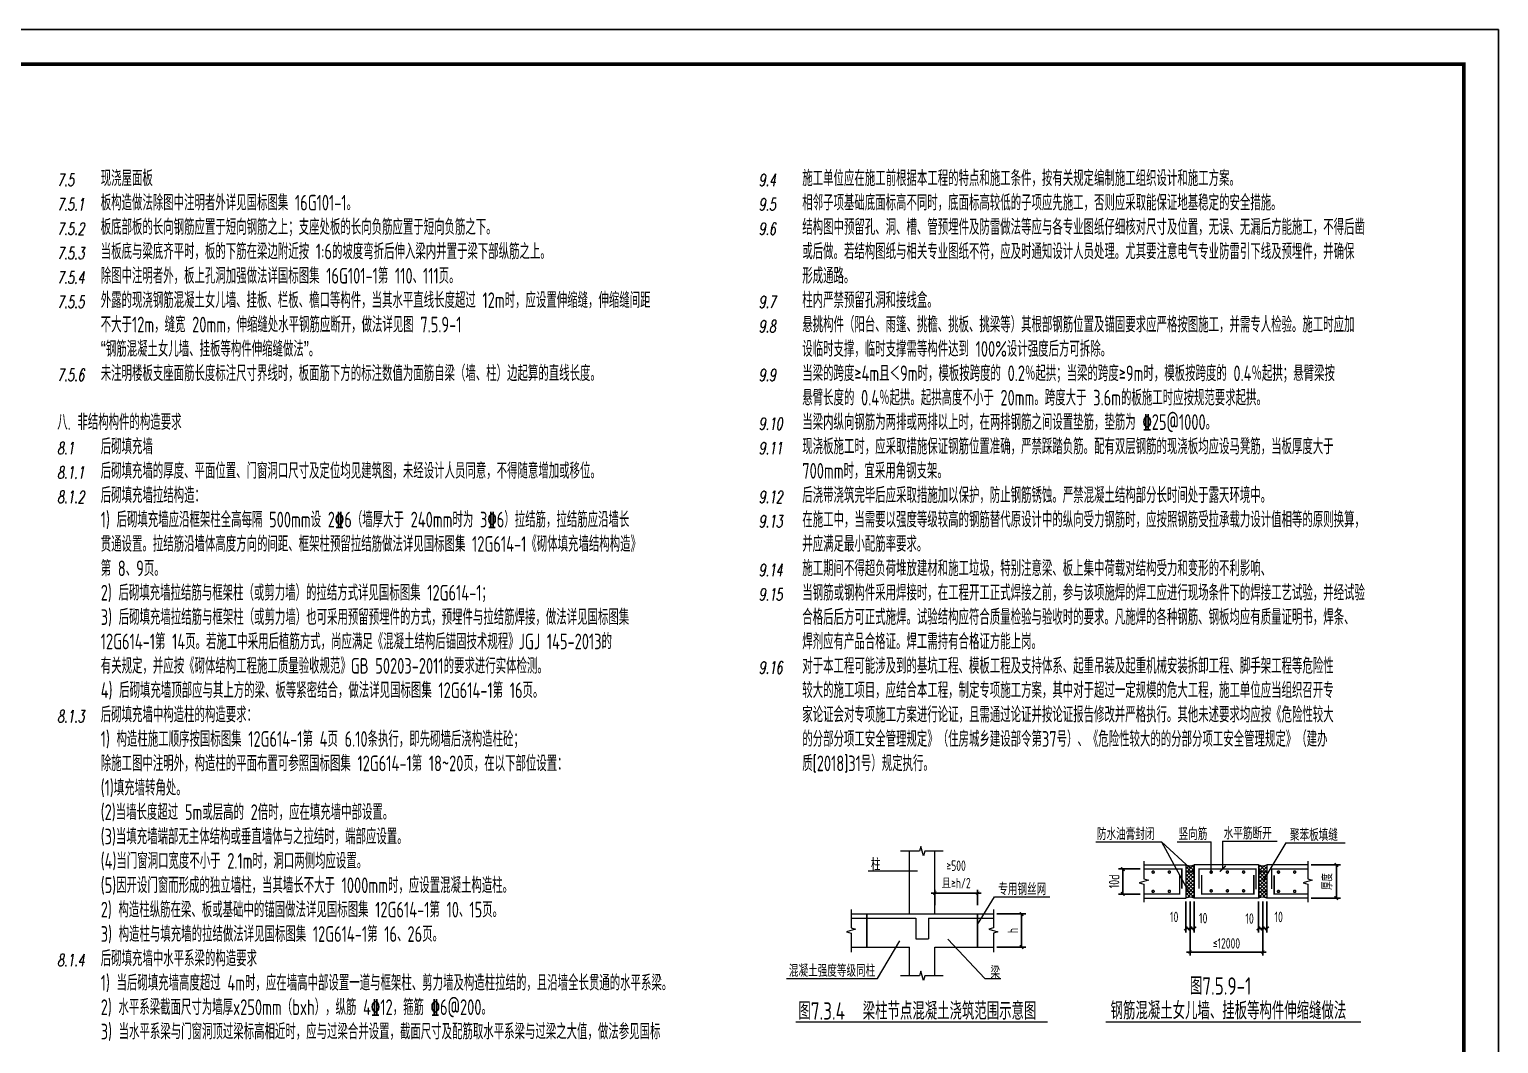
# Model space of a CAD drawing. Extents: x -14715 to 4269, y -24538 to -12228.
# Drawn here: x -14085.8 to -13663.8, y -24234.8 to -23943.6 of the extents above; entities that cross this region are included whole.
import ezdxf

# ---------------------------------------------------------------- set-up
doc = ezdxf.new("R2010")
doc.units = 0
doc.header["$LTSCALE"] = 2000
doc.header["$MEASUREMENT"] = 0
doc.layers.get('0').update_dxf_attribs({"linetype": 'CONTINUOUS'})
doc.layers.get('DEFPOINTS').update_dxf_attribs({"linetype": 'CONTINUOUS'})
for name, color, linetype, lineweight in [('SM-0-文字', 4, 'CONTINUOUS', 15), ('SM-0-标注', 3, 'CONTINUOUS', 15), ('SM-0-轮廓', 111, 'CONTINUOUS', 20), ('SM-0-钢筋', 1, 'CONTINUOUS', 35), ('SM-6大样-填充', 8, 'CONTINUOUS', 15), ('SM001', 7, 'CONTINUOUS', 15)]:
    doc.layers.add(name, color=color, linetype=linetype, lineweight=lineweight)
doc.styles.add('GBHZ', font='gbenor.shx', dxfattribs={"width": 0.8, "bigfont": 'gbcbig.shx'})
doc.styles.add('SM001', font='tssdeng.shx', dxfattribs={"width": 0.7, "bigfont": 'tssdchn.shx'})
doc.styles.add('SM002', font='romand.shx')
doc.styles.add('TSSD_Rein', font='Tssdeng.shx', dxfattribs={"width": 0.7, "bigfont": 'hztxt.shx'})
doc.dimstyles.new('TSSD_100_1', dxfattribs={"dimtxt": 3, "dimasz": 1, "dimexe": 1, "dimexo": 2.5, "dimgap": 1, "dimtad": 1, "dimdec": 0, "dimlfac": 100, "dimzin": 0, "dimdsep": 46, "dimtxsty": 'GBHZ', "dimblk": 'ARCHTICK', "dimcen": 0, "dimdle": 1, "dimclrt": 7, "dimadec": 0, "dimazin": 0, "dimtfac": 1, "dimtdec": 0, "dimtix": 1, "dimtmove": 2, "dimatfit": 3, "dimfxl": 0, "dimtolj": 1, "dimtzin": 0, "dimarcsym": 0})
doc.dimstyles.new('Y', dxfattribs={"dimscale": 0, "dimtxt": 3, "dimasz": 0.01, "dimexe": 1.2, "dimexo": 1, "dimgap": 1, "dimtad": 1, "dimdec": 0, "dimlfac": 100, "dimzin": 0, "dimdsep": 46, "dimtxsty": 'GBHZ', "dimblk1": 'DX', "dimblk2": 'DX', "dimsah": 1, "dimcen": 0.09, "dimdle": 1, "dimadec": 0, "dimazin": 0, "dimtfac": 1, "dimtdec": 0, "dimtix": 1, "dimtmove": 2, "dimatfit": 3, "dimldrblk": 'DX', "dimfxl": 0, "dimtolj": 1, "dimtzin": 0, "dimarcsym": 0})
pattern_1 = [(45, (1005.9385, -23926.7258), (-0.538815367, 0.538815367), []), (135, (1005.9385, -23926.7258), (-0.538815367, -0.538815367), [])]

# ---------------------------------------------------------------- blocks, each defined once
blk = doc.blocks.new('DX')
at = {"color": 0, "linetype": 'ByBlock', "const_width": 40}
blk.add_lwpolyline([(-54, -51), (46, 49)], dxfattribs=at)
blk = doc.blocks.new('*D8')
at = {"layer": 'DEFPOINTS', "color": 0, "transparency": 16777216}
for p in [(-13808.97, -24197.53), (-13808.97, -24207.13), (-13800.85, -24207.13)]:
    blk.add_point(p, dxfattribs=at)
at = {"layer": 'SM-0-标注', "color": 0, "lineweight": -2, "transparency": 16777216}
for p, q in [((-13807.97, -24197.53), (-13799.65, -24197.53)), ((-13800.85, -24197.54), (-13800.85, -24207.12)), ((-13807.97, -24207.13), (-13799.65, -24207.13))]:
    blk.add_line(p, q, dxfattribs=at)
at = {"layer": 'SM-0-标注', "color": 0, "lineweight": -2, "transparency": 16777216, "xscale": 0.01, "yscale": 0.01, "zscale": 0.01}
for p, rotation in [((-13800.85, -24197.53), 90), ((-13800.85, -24207.13), 270)]:
    blk.add_blockref('DX', p, dxfattribs=dict(at, rotation=rotation))
at = {"layer": 'SM-0-标注', "color": 0, "transparency": 16777216, "insert": (-13803.35, -24202.33), "char_height": 3, "attachment_point": 5, "rotation": 90, "style": 'GBHZ'}
blk.add_mtext('\\A1;h', dxfattribs=at)
blk = doc.blocks.new('_ARCHTICK')
at = {"color": 0, "linetype": 'ByBlock', "ltscale": 0.1, "const_width": 0.15}
blk.add_lwpolyline([(-0.5, -0.5), (0.5, 0.5)], dxfattribs=at)
blk = doc.blocks.new('*D9')
at = {"layer": 'DEFPOINTS', "color": 0, "transparency": 16777216}
for p in [(-13813.51, -24191.6), (-13825.8, -24197.53), (-13813.51, -24197.53)]:
    blk.add_point(p, dxfattribs=at)
at = {"layer": 'SM-0-标注', "color": 0, "lineweight": -2, "transparency": 16777216}
for p, q in [((-13826.8, -24191.6), (-13812.51, -24191.6)), ((-13825.8, -24195.03), (-13825.8, -24190.6)), ((-13813.51, -24195.03), (-13813.51, -24190.6))]:
    blk.add_line(p, q, dxfattribs=at)
at = {"layer": 'SM-0-标注', "color": 0, "lineweight": -2, "transparency": 16777216, "rotation": 180}
blk.add_blockref('_ARCHTICK', (-13825.8, -24191.6), dxfattribs=at)
at = {"layer": 'SM-0-标注', "color": 0, "lineweight": -2, "transparency": 16777216}
blk.add_blockref('_ARCHTICK', (-13813.51, -24191.6), dxfattribs=at)
at = {"layer": 'SM-0-标注', "color": 7, "transparency": 16777216, "insert": (-13819.66, -24186.19), "char_height": 3, "attachment_point": 5, "style": 'TSSD_Rein'}
blk.add_mtext('\\A1;≥500\\P且\x93h/2', dxfattribs=at)
blk = doc.blocks.new('*D20')
at = {"layer": 'DEFPOINTS', "color": 0, "transparency": 16777216}
for p in [(-13752.44, -24193.02), (-13751.24, -24193.02), (-13751.24, -24201.71)]:
    blk.add_point(p, dxfattribs=at)
at = {"layer": 'SM-0-标注', "color": 0, "lineweight": -2, "transparency": 16777216}
for p, q in [((-13752.44, -24194.02), (-13752.44, -24202.91)), ((-13751.24, -24194.02), (-13751.24, -24202.91)), ((-13752.45, -24201.71), (-13752.46, -24201.71)), ((-13752.44, -24201.71), (-13751.24, -24201.71)), ((-13751.23, -24201.71), (-13751.22, -24201.71))]:
    blk.add_line(p, q, dxfattribs=at)
at = {"layer": 'SM-0-标注', "color": 0, "lineweight": -2, "transparency": 16777216, "xscale": 0.01, "yscale": 0.01, "zscale": 0.01}
blk.add_blockref('DX', (-13752.44, -24201.71), dxfattribs=at)
at = {"layer": 'SM-0-标注', "color": 0, "lineweight": -2, "transparency": 16777216, "xscale": 0.01, "yscale": 0.01, "zscale": 0.01, "rotation": 180}
blk.add_blockref('DX', (-13751.24, -24201.71), dxfattribs=at)
at = {"layer": 'SM-0-标注', "color": 0, "transparency": 16777216, "insert": (-13748.69, -24198.77), "char_height": 3, "attachment_point": 5, "style": 'GBHZ'}
blk.add_mtext('\\A1;10', dxfattribs=at)
blk = doc.blocks.new('*D22')
at = {"layer": 'DEFPOINTS', "color": 0, "transparency": 16777216}
for p in [(-13731.6, -24193.02), (-13730.4, -24193.02), (-13730.4, -24201.71)]:
    blk.add_point(p, dxfattribs=at)
at = {"layer": 'SM-0-标注', "color": 0, "lineweight": -2, "transparency": 16777216}
for p, q in [((-13731.6, -24194.02), (-13731.6, -24202.91)), ((-13730.4, -24194.02), (-13730.4, -24202.91)), ((-13731.61, -24201.71), (-13731.62, -24201.71)), ((-13731.6, -24201.71), (-13730.4, -24201.71)), ((-13730.39, -24201.71), (-13730.38, -24201.71))]:
    blk.add_line(p, q, dxfattribs=at)
at = {"layer": 'SM-0-标注', "color": 0, "lineweight": -2, "transparency": 16777216, "xscale": 0.01, "yscale": 0.01, "zscale": 0.01}
blk.add_blockref('DX', (-13731.6, -24201.71), dxfattribs=at)
at = {"layer": 'SM-0-标注', "color": 0, "lineweight": -2, "transparency": 16777216, "xscale": 0.01, "yscale": 0.01, "zscale": 0.01, "rotation": 180}
blk.add_blockref('DX', (-13730.4, -24201.71), dxfattribs=at)
at = {"layer": 'SM-0-标注', "color": 0, "transparency": 16777216, "insert": (-13727.01, -24198.41), "char_height": 3, "attachment_point": 5, "style": 'GBHZ'}
blk.add_mtext('\\A1;10', dxfattribs=at)
blk = doc.blocks.new('*D23')
at = {"layer": 'DEFPOINTS', "color": 0, "transparency": 16777216}
for p in [(-13753.64, -24193.02), (-13752.44, -24193.02), (-13752.44, -24201.71)]:
    blk.add_point(p, dxfattribs=at)
at = {"layer": 'SM-0-标注', "color": 0, "lineweight": -2, "transparency": 16777216}
for p, q in [((-13753.64, -24194.02), (-13753.64, -24202.91)), ((-13752.44, -24194.02), (-13752.44, -24202.91)), ((-13753.65, -24201.71), (-13753.66, -24201.71)), ((-13753.64, -24201.71), (-13752.44, -24201.71)), ((-13752.43, -24201.71), (-13752.42, -24201.71))]:
    blk.add_line(p, q, dxfattribs=at)
at = {"layer": 'SM-0-标注', "color": 0, "lineweight": -2, "transparency": 16777216, "xscale": 0.01, "yscale": 0.01, "zscale": 0.01}
blk.add_blockref('DX', (-13753.64, -24201.71), dxfattribs=at)
at = {"layer": 'SM-0-标注', "color": 0, "lineweight": -2, "transparency": 16777216, "xscale": 0.01, "yscale": 0.01, "zscale": 0.01, "rotation": 180}
blk.add_blockref('DX', (-13752.44, -24201.71), dxfattribs=at)
at = {"layer": 'SM-0-标注', "color": 0, "transparency": 16777216, "insert": (-13757.03, -24198.41), "char_height": 3, "attachment_point": 5, "style": 'GBHZ'}
blk.add_mtext('\\A1;10', dxfattribs=at)
blk = doc.blocks.new('*D24')
at = {"layer": 'DEFPOINTS', "color": 0, "transparency": 16777216}
for p in [(-13732.8, -24193.02), (-13731.6, -24193.02), (-13731.6, -24201.71)]:
    blk.add_point(p, dxfattribs=at)
at = {"layer": 'SM-0-标注', "color": 0, "lineweight": -2, "transparency": 16777216}
for p, q in [((-13732.8, -24194.02), (-13732.8, -24202.91)), ((-13731.6, -24194.02), (-13731.6, -24202.91)), ((-13732.81, -24201.71), (-13732.82, -24201.71)), ((-13732.8, -24201.71), (-13731.6, -24201.71)), ((-13731.59, -24201.71), (-13731.58, -24201.71))]:
    blk.add_line(p, q, dxfattribs=at)
at = {"layer": 'SM-0-标注', "color": 0, "lineweight": -2, "transparency": 16777216, "xscale": 0.01, "yscale": 0.01, "zscale": 0.01}
blk.add_blockref('DX', (-13732.8, -24201.71), dxfattribs=at)
at = {"layer": 'SM-0-标注', "color": 0, "lineweight": -2, "transparency": 16777216, "xscale": 0.01, "yscale": 0.01, "zscale": 0.01, "rotation": 180}
blk.add_blockref('DX', (-13731.6, -24201.71), dxfattribs=at)
at = {"layer": 'SM-0-标注', "color": 0, "transparency": 16777216, "insert": (-13735.37, -24198.88), "char_height": 3, "attachment_point": 5, "style": 'GBHZ'}
blk.add_mtext('\\A1;10', dxfattribs=at)
blk = doc.blocks.new('*D25')
at = {"layer": 'DEFPOINTS', "color": 0, "transparency": 16777216}
for p in [(-13765.77, -24184.62), (-13771.79, -24191.82), (-13765.77, -24191.82)]:
    blk.add_point(p, dxfattribs=at)
at = {"layer": 'SM-0-标注', "color": 0, "lineweight": -2, "transparency": 16777216}
for p, q in [((-13766.77, -24184.62), (-13772.99, -24184.62)), ((-13771.79, -24184.63), (-13771.79, -24191.81)), ((-13766.77, -24191.82), (-13772.99, -24191.82))]:
    blk.add_line(p, q, dxfattribs=at)
at = {"layer": 'SM-0-标注', "color": 0, "lineweight": -2, "transparency": 16777216, "xscale": 0.01, "yscale": 0.01, "zscale": 0.01}
for p, rotation in [((-13771.79, -24184.62), 90), ((-13771.79, -24191.82), 270)]:
    blk.add_blockref('DX', p, dxfattribs=dict(at, rotation=rotation))
at = {"layer": 'SM-0-标注', "color": 0, "transparency": 16777216, "insert": (-13774.29, -24188.22), "char_height": 3, "attachment_point": 5, "rotation": 90, "style": 'GBHZ'}
blk.add_mtext('\\A1;10d', dxfattribs=at)
blk = doc.blocks.new('*D26')
at = {"layer": 'DEFPOINTS', "color": 0, "transparency": 16777216}
for p in [(-13718.68, -24183.42), (-13718.68, -24193.02), (-13710.45, -24193.02)]:
    blk.add_point(p, dxfattribs=at)
at = {"layer": 'SM-0-标注', "color": 0, "lineweight": -2, "transparency": 16777216}
for p, q in [((-13717.68, -24183.42), (-13709.25, -24183.42)), ((-13710.45, -24183.43), (-13710.45, -24193.01)), ((-13717.68, -24193.02), (-13709.25, -24193.02))]:
    blk.add_line(p, q, dxfattribs=at)
at = {"layer": 'SM-0-标注', "color": 0, "lineweight": -2, "transparency": 16777216, "xscale": 0.01, "yscale": 0.01, "zscale": 0.01}
for p, rotation in [((-13710.45, -24183.42), 90), ((-13710.45, -24193.02), 270)]:
    blk.add_blockref('DX', p, dxfattribs=dict(at, rotation=rotation))
at = {"layer": 'SM-0-标注', "color": 0, "transparency": 16777216, "insert": (-13713.1, -24188.22), "char_height": 3, "attachment_point": 5, "rotation": 90, "style": 'GBHZ'}
blk.add_mtext('\\A1;厚度', dxfattribs=at)

msp = doc.modelspace()

# ---------------------------------------------------------------- hatches: boundary and pattern name
at = {"layer": 'SM-6大样-填充'}
h = msp.add_hatch(dxfattribs=at)
h.set_pattern_fill('ANSI37', color=256, scale=0.24, style=0)
h.set_pattern_definition(pattern_1)
h.paths.add_polyline_path([(-13751.242, -24183.423, -0.2557497), (-13753.642, -24183.423), (-13753.642, -24185.128, 0.2557497), (-13751.242, -24185.128)])
h = msp.add_hatch(dxfattribs=at)
h.set_pattern_fill('ANSI37', color=256, scale=0.24, style=0)
h.set_pattern_definition(pattern_1)
h.paths.add_polyline_path([(-13730.396, -24183.423, -0.2557497), (-13732.796, -24183.423), (-13732.796, -24185.128, 0.2557497), (-13730.396, -24185.128)])
h = msp.add_hatch(dxfattribs=at)
h.set_pattern_fill('ANSI37', color=256, scale=0.24, style=0)
h.set_pattern_definition(pattern_1)
h.paths.add_polyline_path([(-13751.242, -24185.128, -0.2557497), (-13753.642, -24185.128), (-13753.642, -24191.318, -0.2557497), (-13751.242, -24191.318)])
h = msp.add_hatch(dxfattribs=at)
h.set_pattern_fill('ANSI37', color=256, scale=0.24, style=0)
h.set_pattern_definition(pattern_1)
h.paths.add_polyline_path([(-13730.396, -24185.128, -0.2557497), (-13732.796, -24185.128), (-13732.796, -24191.318, -0.2557497), (-13730.396, -24191.318)])
h = msp.add_hatch(dxfattribs=at)
h.set_pattern_fill('ANSI37', color=256, scale=0.24, style=0)
h.set_pattern_definition(pattern_1)
h.paths.add_polyline_path([(-13751.242, -24191.318, 0.2557497), (-13753.642, -24191.318), (-13753.642, -24193.023, -0.2557497), (-13751.242, -24193.023)])
h = msp.add_hatch(dxfattribs=at)
h.set_pattern_fill('ANSI37', color=256, scale=0.24, style=0)
h.set_pattern_definition(pattern_1)
h.paths.add_polyline_path([(-13730.396, -24191.318, 0.2557497), (-13732.796, -24191.318), (-13732.796, -24193.023, -0.2557497), (-13730.396, -24193.023)])

# ---------------------------------------------------------------- linework, layer by layer
at = {"color": 0}
for p, q in [((-13663.843, -23943.563), (-14715.093, -23943.563)), ((-14715.093, -23943.563), (-13663.843, -23943.563)), ((-13663.843, -23943.563), (-13663.843, -24537.563))]:
    msp.add_line(p, q, dxfattribs=at)
at = {"color": 0, "const_width": 1}
msp.add_lwpolyline([(-13673.843, -24527.563), (-14690.093, -24527.563), (-14690.093, -23953.563), (-13673.843, -23953.563)], close=True, dxfattribs=at)
at = {"layer": 'SM-0-文字'}
for p, q in [((-13779.52, -24176.861), (-13760.705, -24176.861)), ((-13760.705, -24176.861), (-13752.37, -24184.486)), ((-13760.705, -24176.861), (-13752.466, -24191.998)), ((-13756.216, -24176.861), (-13746.4, -24176.861)), ((-13746.4, -24185.53), (-13746.4, -24176.861)), ((-13743.134, -24176.67), (-13727.492, -24176.67)), ((-13743.134, -24176.67), (-13743.134, -24184.623)), ((-13724.93, -24177.144), (-13731.562, -24188.17)), ((-13724.93, -24177.144), (-13707.911, -24177.144)), ((-13844.915, -24185.151), (-13830.735, -24185.151)), ((-13813.508, -24200.587), (-13808.644, -24192.589)), ((-13808.644, -24192.589), (-13792.7, -24192.589)), ((-13842.21, -24216.109), (-13835.781, -24205.297)), ((-13811.375, -24216.128), (-13822.086, -24204.829)), ((-13868.354, -24216.109), (-13842.21, -24216.109)), ((-13811.375, -24216.128), (-13806.797, -24216.128))]:
    msp.add_line(p, q, dxfattribs=at)
for points, const_width in [([(-13743.93, -24185.425), (-13742.265, -24183.746)], 0.42), ([(-13865.789, -24228.568), (-13793.395, -24228.568)], 0.45), ([(-13776.708, -24228.568), (-13703.348, -24228.568)], 0.45)]:
    msp.add_lwpolyline(points, dxfattribs=dict(at, const_width=const_width))
at = {"layer": 'SM-0-轮廓'}
for p, q in [((-13833.003, -24197.532), (-13833.003, -24179.496)), ((-13825.803, -24197.532), (-13825.803, -24179.496)), ((-13765.769, -24183.423), (-13753.642, -24183.423)), ((-13753.642, -24183.423), (-13753.642, -24193.023)), ((-13732.796, -24183.423), (-13751.242, -24183.423)), ((-13751.242, -24183.423), (-13751.242, -24193.023)), ((-13732.796, -24183.423), (-13732.796, -24193.023)), ((-13730.396, -24183.423), (-13730.396, -24193.023)), ((-13718.677, -24183.423), (-13730.396, -24183.423)), ((-13765.769, -24193.023), (-13753.642, -24193.023)), ((-13732.796, -24193.023), (-13751.242, -24193.023)), ((-13718.677, -24193.023), (-13730.396, -24193.023)), ((-13849.839, -24197.532), (-13808.966, -24197.532)), ((-13849.839, -24198.732), (-13831.203, -24198.732)), ((-13831.203, -24198.732), (-13831.203, -24204.732)), ((-13827.603, -24198.732), (-13808.966, -24198.732)), ((-13827.603, -24198.732), (-13827.603, -24204.732)), ((-13831.203, -24204.732), (-13827.603, -24204.732)), ((-13849.839, -24207.132), (-13833.003, -24207.132)), ((-13833.003, -24215.293), (-13833.003, -24207.132)), ((-13825.803, -24215.293), (-13825.803, -24207.132)), ((-13825.803, -24207.132), (-13808.966, -24207.132))]:
    msp.add_line(p, q, dxfattribs=at)
for points in [[(-13823.348, -24179.496), (-13828.623, -24179.496), (-13829.043, -24180.816), (-13829.763, -24178.176), (-13830.183, -24179.496), (-13835.649, -24179.496)], [(-13765.769, -24182.362), (-13765.769, -24187.443), (-13764.449, -24187.863), (-13767.089, -24188.583), (-13765.769, -24189.003), (-13765.769, -24194.146)], [(-13718.677, -24182.362), (-13718.677, -24187.443), (-13717.357, -24187.863), (-13719.997, -24188.583), (-13718.677, -24189.003), (-13718.677, -24194.146)], [(-13849.839, -24196.243), (-13849.839, -24201.518), (-13848.519, -24201.938), (-13851.159, -24202.658), (-13849.839, -24203.078), (-13849.839, -24208.544)], [(-13808.966, -24196.243), (-13808.966, -24201.518), (-13810.286, -24201.938), (-13807.646, -24202.658), (-13808.966, -24203.078), (-13808.966, -24208.544)], [(-13823.348, -24215.293), (-13828.623, -24215.293), (-13829.043, -24216.613), (-13829.763, -24213.973), (-13830.183, -24215.293), (-13835.649, -24215.293)]]:
    msp.add_lwpolyline(points, dxfattribs=at)
for centre, start, end in [((-13752.442, -24181.23), 241.30825, 298.69175), ((-13731.596, -24181.23), 241.30825, 298.69175), ((-13752.442, -24182.935), 241.30825, 298.69175), ((-13731.596, -24182.935), 241.30825, 298.69175), ((-13752.442, -24193.511), 61.30825, 118.69175), ((-13752.442, -24195.215), 61.30825, 118.69175), ((-13731.596, -24193.511), 61.30825, 118.69175), ((-13731.596, -24195.215), 61.30825, 118.69175)]:
    msp.add_arc(centre, 2.499, start, end, dxfattribs=at)
at = {"layer": 'SM-0-钢筋', "const_width": 0.42}
for points in [[(-13765.769, -24184.623), (-13754.836, -24184.623), (-13754.836, -24190.264)], [(-13749.893, -24190.306), (-13749.893, -24184.623), (-13733.506, -24184.623), (-13733.506, -24190.432)], [(-13718.677, -24184.623), (-13729.048, -24184.623), (-13729.048, -24190.378)], [(-13755.478, -24186.316), (-13755.478, -24191.823), (-13765.769, -24191.823)], [(-13734.148, -24186.352), (-13734.148, -24191.823), (-13749.149, -24191.823), (-13749.149, -24186.376)], [(-13718.677, -24191.823), (-13728.304, -24191.823), (-13728.304, -24186.424)], [(-13845.297, -24197.532), (-13845.297, -24207.132)], [(-13813.508, -24197.532), (-13813.508, -24207.132)]]:
    msp.add_lwpolyline(points, dxfattribs=at)
for points in [[(-13763.374, -24185.53, -1), (-13762.774, -24185.53)], [(-13762.774, -24185.53, -1), (-13763.374, -24185.53)], [(-13758.718, -24185.53, -1), (-13758.118, -24185.53)], [(-13758.118, -24185.53, -1), (-13758.718, -24185.53)], [(-13746.1, -24185.53, 1), (-13746.7, -24185.53)], [(-13746.7, -24185.53, 1), (-13746.1, -24185.53)], [(-13742.044, -24185.53, -1), (-13741.444, -24185.53)], [(-13741.444, -24185.53, -1), (-13742.044, -24185.53)], [(-13737.388, -24185.53, -1), (-13736.788, -24185.53)], [(-13736.788, -24185.53, -1), (-13737.388, -24185.53)], [(-13727.368, -24185.53, -1), (-13726.768, -24185.53)], [(-13726.768, -24185.53, -1), (-13727.368, -24185.53)], [(-13722.712, -24185.53, -1), (-13722.112, -24185.53)], [(-13722.112, -24185.53, -1), (-13722.712, -24185.53)], [(-13763.374, -24191.062, -1), (-13762.774, -24191.062)], [(-13762.774, -24191.062, -1), (-13763.374, -24191.062)], [(-13758.718, -24191.062, -1), (-13758.118, -24191.062)], [(-13758.118, -24191.062, -1), (-13758.718, -24191.062)], [(-13746.7, -24190.916, -1), (-13746.1, -24190.916)], [(-13746.1, -24190.916, -1), (-13746.7, -24190.916)], [(-13741.444, -24190.916, 1), (-13742.044, -24190.916)], [(-13742.044, -24190.916, 1), (-13741.444, -24190.916)], [(-13736.788, -24190.916, 1), (-13737.388, -24190.916)], [(-13737.388, -24190.916, 1), (-13736.788, -24190.916)], [(-13727.368, -24191.062, -1), (-13726.768, -24191.062)], [(-13726.768, -24191.062, -1), (-13727.368, -24191.062)], [(-13722.712, -24191.062, -1), (-13722.112, -24191.062)], [(-13722.112, -24191.062, -1), (-13722.712, -24191.062)]]:
    msp.add_lwpolyline(points, format="xyb", dxfattribs=at)

# ---------------------------------------------------------------- texts
at = {"layer": 'SM-0-文字', "style": 'SM001', "width": 0.75}
for s, p in [('防水油膏封闭', (-13779.227, -24176.345)), ('竖向筋', (-13755.779, -24176.345)), ('水平筋断开', (-13742.795, -24176.154)), ('聚苯板填缝', (-13723.78, -24176.628)), ('柱', (-13844.13, -24185.085)), ('专用钢丝网', (-13807.549, -24192.171)), ('混凝土强度等级同柱', (-13867.693, -24215.593)), ('梁', (-13809.783, -24216.062))]:
    msp.add_text(s, height=3.5, dxfattribs=at).set_placement(p)
at = {"layer": 'SM-0-文字', "ltscale": 99, "style": 'SM001', "width": 0.75}
for s, p in [('图7.5.9-1', (-13752.514, -24220.744)), ('梁柱节点混凝土浇筑范围示意图', (-13846.479, -24227.912)), ('钢筋混凝土女儿墙、挂板等构件伸缩缝做法', (-13775.283, -24227.812)), ('图7.3.4', (-13864.954, -24227.912))]:
    msp.add_text(s, height=5, dxfattribs=at).set_placement(p)
at = {"layer": 'SM001', "color": 96, "style": 'SM002', "oblique": 10, "width": 0.65}
for s, p in [('7.5', (-14077.843, -23988.563)), ('9.4', (-13876.343, -23988.563)), ('7.5.1', (-14077.843, -23995.563)), ('9.5', (-13876.343, -23995.563)), ('7.5.2', (-14077.843, -24002.563)), ('9.6', (-13876.343, -24002.563)), ('7.5.3', (-14077.843, -24009.563)), ('7.5.4', (-14077.843, -24016.563)), ('7.5.5', (-14077.843, -24023.563)), ('9.7', (-13876.343, -24023.563)), ('9.8', (-13876.343, -24030.563)), ('7.5.6', (-14077.843, -24044.563)), ('9.9', (-13876.343, -24044.563)), ('9.10', (-13876.343, -24058.563)), ('8.1', (-14077.843, -24065.563)), ('9.11', (-13876.343, -24065.563)), ('8.1.1', (-14077.843, -24072.563)), ('8.1.2', (-14077.843, -24079.563)), ('9.12', (-13876.343, -24079.563)), ('9.13', (-13876.343, -24086.563)), ('9.14', (-13876.343, -24100.563)), ('9.15', (-13876.343, -24107.563)), ('9.16', (-13876.343, -24128.563)), ('8.1.3', (-14077.843, -24142.563)), ('8.1.4', (-14077.843, -24212.563))]:
    msp.add_text(s, height=3.5, dxfattribs=at).set_placement(p)
at = {"layer": 'SM001', "style": 'SM001', "width": 0.7}
for s, p in [('现浇屋面板', (-14065.343, -23988.563)), ('施工单位应在施工前根据本工程的特点和施工条件，按有关规定编制施工组织设计和施工方案。', (-13863.843, -23988.563)), ('板构造做法除图中注明者外详见国标图集 16G101-1。', (-14065.343, -23995.563)), ('相邻子项基础底面标高不同时，底面标高较低的子项应先施工，否则应采取能保证地基稳定的安全措施。', (-13863.843, -23995.563)), ('板底部板的长向钢筋应置于短向钢筋之上；支座处板的长向负筋应置于短向负筋之下。', (-14065.343, -24002.563)), ('结构图中预留孔、洞、槽、管预埋件及防雷做法等应与各专业图纸仔细核对尺寸及位置，无误、无漏后方能施工，不得后凿', (-13863.843, -24002.563)), ('当板底与粱底齐平时，板的下筋在梁边附近按 1:6的坡度弯折后伸入梁内并置于梁下部纵筋之上。', (-14065.343, -24009.563)), ('或后做。若结构图纸与相关专业图纸不符，应及时通知设计人员处理。尤其要注意电气专业防雷引下线及预埋件，并确保', (-13863.843, -24009.563)), ('除图中注明者外，板上孔洞加强做法详国标图集 16G101-1第 110、111页。', (-14065.343, -24016.563)), ('形成通路。', (-13863.843, -24016.563)), ('外露的现浇钢筋混凝土女儿墙、挂板、栏板、檐口等构件，当其水平直线长度超过 12m时，应设置伸缩缝，伸缩缝间距', (-14065.343, -24023.563)), ('柱内严禁预留孔洞和接线盒。', (-13863.843, -24023.563)), ('不大于12m，缝宽 20mm，伸缩缝处水平钢筋应断开，做法详见图 7.5.9-1', (-14065.343, -24030.563)), ('悬挑构件（阳台、雨篷、挑檐、挑板、挑梁等）其根部钢筋位置及锚固要求应严格按图施工，并需专人检验。施工时应加', (-13863.843, -24030.563)), ('“钢筋混凝土女儿墙、挂板等构件伸缩缝做法”。', (-14065.343, -24037.563)), ('设临时支撑，临时支撑需等构件达到 100%%%设计强度后方可拆除。', (-13863.843, -24037.563)), ('未注明楼板支座面筋长度标注尺寸界线时，板面筋下方的标注数值为面筋自梁（墙、柱）边起算的直线长度。', (-14065.343, -24044.563)), ('当梁的跨度≥4m且＜9m时，模板按跨度的 0.2％起拱；当梁的跨度≥9m时，模板按跨度的 0.4％起拱；悬臂梁按', (-13863.843, -24044.563)), ('悬臂长度的 0.4％起拱。起拱高度不小于 20mm。跨度大于 3.6m的板施工时应按规范要求起拱。', (-13863.843, -24051.563)), ('八. 非结构构件的构造要求', (-14077.843, -24058.563)), ('当梁内纵向钢筋为两排或两排以上时，在两排钢筋之间设置垫筋，垫筋为 %%13225@1000。', (-13863.843, -24058.563)), ('后砌填充墙', (-14065.343, -24065.563)), ('现浇板施工时，应采取措施保证钢筋位置准确，严禁踩踏负筋。配有双层钢筋的现浇板均应设马凳筋，当板厚度大于', (-13863.843, -24065.563)), ('后砌填充墙的厚度、平面位置、门窗洞口尺寸及定位均见建筑图，未经设计人员同意，不得随意增加或移位。', (-14065.343, -24072.563)), ('700mm时，宜采用角钢支架。', (-13863.843, -24072.563)), ('后砌填充墙拉结构造：', (-14065.343, -24079.563)), ('后浇带浇筑完毕后应采取措施加以保护，防止钢筋锈蚀。严禁混凝土结构部分长时间处于露天环境中。', (-13863.843, -24079.563)), ('1) 后砌填充墙应沿框架柱全高每隔 500mm设 2%%1326（墙厚大于 240mm时为 3%%1326）拉结筋，拉结筋应沿墙长', (-14065.343, -24086.563)), ('在施工中，当需要以强度等级较高的钢筋替代原设计中的纵向受力钢筋时，应按照钢筋受拉承载力设计值相等的原则换算，', (-13863.843, -24086.563)), ('贯通设置。拉结筋沿墙体高度方向的间距、框架柱预留拉结筋做法详见国标图集 12G614-1《砌体填充墙结构构造》', (-14065.343, -24093.563)), ('并应满足最小配筋率要求。', (-13863.843, -24093.563)), ('第 8、9页。', (-14065.343, -24100.563)), ('施工期间不得超负荷堆放建材和施工垃圾，特别注意梁、板上集中荷载对结构受力和变形的不利影响、', (-13863.843, -24100.563)), ('2) 后砌填充墙拉结筋与框架柱（或剪力墙）的拉结方式详见国标图集 12G614-1；', (-14065.343, -24107.563)), ('当钢筋或钢构件采用焊接时，在工程开工正式焊接之前，参与该项施焊的焊工应进行现场条件下的焊接工艺试验，并经试验', (-13863.843, -24107.563)), ('3) 后砌填充墙拉结筋与框架柱（或剪力墙）也可采用预留预埋件的方式，预埋件与拉结筋焊接，做法详见国标图集 ', (-14065.343, -24114.563)), ('合格后后方可正式施焊。试验结构应符合质量检验与验收时的要求。凡施焊的各种钢筋、钢板均应有质量证明书，焊条、', (-13863.843, -24114.563)), ('12G614-1第 14页。若施工中采用后植筋方式，尚应满足《混凝土结构后锚固技术规程》JGJ 145-2013的', (-14065.343, -24121.563)), ('焊剂应有产品合格证。焊工需持有合格证方能上岗。', (-13863.843, -24121.563)), ('有关规定，并应按《砌体结构工程施工质量验收规范》GB 50203-2011的要求进行实体检测。', (-14065.343, -24128.563)), ('对于本工程可能涉及到的基坑工程、模板工程及支持体系、起重吊装及起重机械安装拆卸工程、脚手架工程等危险性', (-13863.843, -24128.563)), ('4) 后砌填充墙顶部应与其上方的梁、板等紧密结合，做法详见国标图集 12G614-1第 16页。', (-14065.343, -24135.563)), ('较大的施工项目，应结合本工程，制定专项施工方案，其中对于超过一定规模的危大工程，施工单位应当组织召开专', (-13863.843, -24135.563)), ('后砌填充墙中构造柱的构造要求：', (-14065.343, -24142.563)), ('家论证会对专项施工方案进行论证，且需通过论证并按论证报告修改并严格执行。其他未述要求均应按《危险性较大', (-13863.843, -24142.563)), ('1) 构造柱施工顺序按国标图集 12G614-1第 4页 6.10条执行，即先砌墙后浇构造柱砼；', (-14065.343, -24149.563)), ('的分部分项工安全管理规定》（住房城乡建设部令第37号）、《危险性较大的的分部分项工安全管理规定》（建办', (-13863.843, -24149.563)), ('除施工图中注明外，构造柱的平面布置可参照国标图集 12G614-1第 18~20页，在以下部位设置：', (-14065.343, -24156.563)), ('质[2018]31号）规定执行。', (-13863.843, -24156.563)), ('(1)填充墙转角处。', (-14065.343, -24163.563)), ('(2)当墙长度超过 5m或层高的 2倍时，应在填充墙中部设置。', (-14065.343, -24170.563)), ('(3)当填充墙端部无主体结构或垂直墙体与之拉结时，端部应设置。', (-14065.343, -24177.563)), ('(4)当门窗洞口宽度不小于 2.1m时，洞口两侧均应设置。', (-14065.343, -24184.563)), ('(5)因开设门窗而形成的独立墙柱，当其墙长不大于 1000mm时，应设置混凝土构造柱。', (-14065.343, -24191.563)), ('2) 构造柱纵筋在梁、板或基础中的锚固做法详见国标图集 12G614-1第 10、15页。', (-14065.343, -24198.563)), ('3) 构造柱与填充墙的拉结做法详见国标图集 12G614-1第 16、26页。', (-14065.343, -24205.563)), ('后砌填充墙中水平系梁的构造要求', (-14065.343, -24212.563)), ('1) 当后砌填充墙高度超过 4m时，应在墙高中部设置一道与框架柱、剪力墙及构造柱拉结的，且沿墙全长贯通的水平系梁。', (-14065.343, -24219.563)), ('2) 水平系梁截面尺寸为墙厚x250mm（bxh），纵筋 4%%13212，箍筋 %%1326@200。', (-14065.343, -24226.563)), ('3) 当水平系梁与门窗洞顶过梁标高相近时，应与过梁合并设置，截面尺寸及配筋取水平系梁与过梁之大值，做法参见国标', (-14065.343, -24233.563))]:
    msp.add_text(s, height=4.5, dxfattribs=at).set_placement(p)

# ---------------------------------------------------------------- dimensions: what is measured, and where the dimension line sits
at = {"layer": 'SM-0-标注'}
dim = msp.add_linear_dim(base=(-13813.508, -24191.599), p1=(-13825.803, -24197.532), p2=(-13813.508, -24197.532), text='≥500\\P且\x93h/2', dimstyle='TSSD_100_1', override={"dimtxsty": 'TSSD_Rein'}, dxfattribs=at)
dim.commit()
dim.dimension.update_dxf_attribs({"geometry": '*D9', "text_midpoint": (-13819.655, -24186.195)})
for base, p1, p2, text, picture, middle in [((-13771.792, -24191.823), (-13765.769, -24184.623), (-13765.769, -24191.823), '10d', '*D25', (-13774.292, -24188.223)), ((-13710.451, -24193.023), (-13718.677, -24183.423), (-13718.677, -24193.023), '厚度', '*D26', (-13713.1, -24188.223)), ((-13800.851, -24207.132), (-13808.966, -24197.532), (-13808.966, -24207.132), 'h', '*D8', (-13803.351, -24202.332))]:
    dim = msp.add_linear_dim(base=base, p1=p1, p2=p2, angle=90, text=text, dimstyle='Y', override={"dimscale": 1}, dxfattribs=at)
    dim.commit()
    dim.dimension.update_dxf_attribs({"geometry": picture, "text_midpoint": middle})
for base, p1, p2, picture, middle in [((-13752.442, -24201.714), (-13753.642, -24193.023), (-13752.442, -24193.023), '*D23', (-13757.028, -24198.414)), ((-13751.242, -24201.714), (-13752.442, -24193.023), (-13751.242, -24193.023), '*D20', (-13748.686, -24198.766)), ((-13731.596, -24201.714), (-13732.796, -24193.023), (-13731.596, -24193.023), '*D24', (-13735.372, -24198.88)), ((-13730.396, -24201.714), (-13731.596, -24193.023), (-13730.396, -24193.023), '*D22', (-13727.009, -24198.414))]:
    dim = msp.add_linear_dim(base=base, p1=p1, p2=p2, text='10', dimstyle='Y', override={"dimscale": 1}, dxfattribs=at)
    dim.commit()
    dim.dimension.update_dxf_attribs({"geometry": picture, "text_midpoint": middle, "dimtype": 160})
msp.add_linear_dim(base=(-13731.596, -24208.495), p1=(-13752.442, -24194.888), p2=(-13731.596, -24194.888), text='\x9212000', dimstyle='TSSD_100_1', override={"dimtxsty": 'TSSD_Rein'}, dxfattribs=at).render()

doc.saveas('drawing.dxf')
